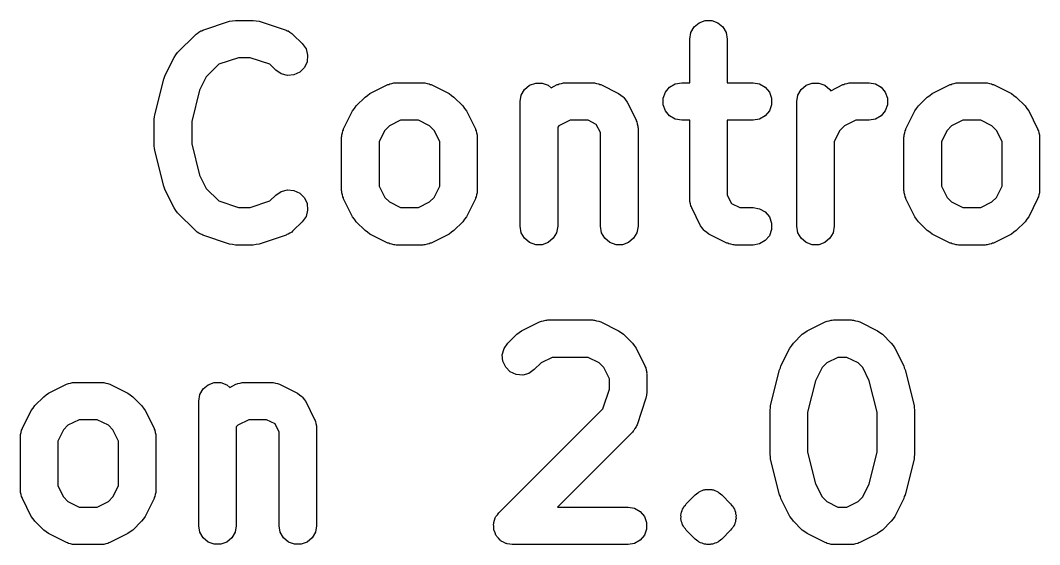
# Model space of a CAD drawing. Extents: x 94.7 to 182.4, y -163.6 to -70.2.
# Drawn here: x 135.74 to 143.89, y -155.73 to -151.53 of the extents above; entities that cross this region are included whole.
import ezdxf

# ---------------------------------------------------------------- set-up
doc = ezdxf.new("R2010")
doc.units = 0
doc.header["$MEASUREMENT"] = 0
doc.layers.add('BLACK', color=7, linetype='CONTINUOUS')

msp = doc.modelspace()

# ---------------------------------------------------------------- linework, layer by layer
at = {"layer": 'Black'}
for p, q in [((137.195, -151.608), (137.41, -151.536)), ((137.41, -151.536), (137.433, -151.533)), ((137.433, -151.533), (137.457, -151.529)), ((137.457, -151.529), (137.6, -151.529)), ((137.6, -151.529), (137.624, -151.533)), ((137.624, -151.533), (137.647, -151.536)), ((137.647, -151.536), (137.862, -151.608)), ((141.128, -151.582), (141.168, -151.549)), ((141.168, -151.549), (141.217, -151.531)), ((141.217, -151.531), (141.269, -151.531)), ((141.269, -151.531), (141.318, -151.549)), ((141.318, -151.549), (141.358, -151.582)), ((137.144, -151.639), (137.15, -151.633)), ((137.15, -151.633), (137.165, -151.624)), ((137.165, -151.624), (137.179, -151.614)), ((137.179, -151.614), (137.188, -151.612)), ((137.188, -151.612), (137.195, -151.608)), ((137.862, -151.608), (137.869, -151.612)), ((137.869, -151.612), (137.878, -151.614)), ((137.878, -151.614), (137.892, -151.624)), ((137.892, -151.624), (137.908, -151.633)), ((137.908, -151.633), (137.913, -151.639)), ((141.093, -151.679), (141.102, -151.627)), ((141.102, -151.627), (141.128, -151.582)), ((141.358, -151.582), (141.384, -151.627)), ((141.384, -151.627), (141.393, -151.679)), ((136.994, -151.787), (137.137, -151.644)), ((137.137, -151.644), (137.144, -151.639)), ((137.913, -151.639), (137.92, -151.644)), ((137.92, -151.644), (137.992, -151.715)), ((137.992, -151.715), (138.022, -151.758)), ((141.093, -152.029), (141.093, -151.679)), ((141.393, -151.679), (141.393, -152.029)), ((136.98, -151.806), (136.994, -151.787)), ((138.022, -151.758), (138.035, -151.808)), ((136.894, -151.969), (136.966, -151.826)), ((136.966, -151.826), (136.98, -151.806)), ((137.324, -151.881), (137.223, -151.982)), ((137.481, -151.829), (137.324, -151.881)), ((137.576, -151.829), (137.481, -151.829)), ((137.733, -151.881), (137.576, -151.829)), ((137.78, -151.927), (137.733, -151.881)), ((138.031, -151.86), (138.009, -151.907)), ((138.035, -151.808), (138.031, -151.86)), ((137.822, -151.957), (137.78, -151.927)), ((137.873, -151.971), (137.822, -151.957)), ((137.972, -151.944), (137.925, -151.966)), ((138.009, -151.907), (137.972, -151.944)), ((136.812, -152.285), (136.883, -151.999)), ((136.883, -151.999), (136.89, -151.984)), ((136.89, -151.984), (136.894, -151.969)), ((137.223, -151.982), (137.17, -152.088)), ((137.925, -151.966), (137.873, -151.971)), ((138.533, -152.116), (138.676, -152.044)), ((138.676, -152.044), (138.684, -152.042)), ((138.684, -152.042), (138.692, -152.038)), ((138.692, -152.038), (138.709, -152.035)), ((138.709, -152.035), (138.726, -152.03)), ((138.726, -152.03), (138.734, -152.03)), ((138.734, -152.03), (138.743, -152.029)), ((138.743, -152.029), (138.957, -152.029)), ((138.957, -152.029), (138.966, -152.03)), ((138.966, -152.03), (138.974, -152.03)), ((138.974, -152.03), (138.991, -152.035)), ((138.991, -152.035), (139.008, -152.038)), ((139.008, -152.038), (139.016, -152.042)), ((139.016, -152.042), (139.024, -152.044)), ((139.024, -152.044), (139.167, -152.116)), ((139.811, -152.049), (139.86, -152.031)), ((139.86, -152.031), (139.912, -152.031)), ((139.912, -152.031), (139.961, -152.049)), ((139.984, -152.069), (140.033, -152.044)), ((140.033, -152.044), (140.041, -152.042)), ((140.041, -152.042), (140.049, -152.038)), ((140.049, -152.038), (140.066, -152.035)), ((140.066, -152.035), (140.083, -152.03)), ((140.083, -152.03), (140.091, -152.03)), ((140.091, -152.03), (140.1, -152.029)), ((140.1, -152.029), (140.314, -152.029)), ((140.314, -152.029), (140.323, -152.03)), ((140.323, -152.03), (140.331, -152.03)), ((140.331, -152.03), (140.348, -152.035)), ((140.348, -152.035), (140.366, -152.038)), ((140.366, -152.038), (140.373, -152.042)), ((140.373, -152.042), (140.381, -152.044)), ((140.381, -152.044), (140.524, -152.116)), ((140.932, -152.064), (140.977, -152.038)), ((140.977, -152.038), (141.029, -152.029)), ((141.029, -152.029), (141.093, -152.029)), ((141.393, -152.029), (141.6, -152.029)), ((141.6, -152.029), (141.651, -152.038)), ((141.651, -152.038), (141.696, -152.064)), ((142.025, -152.049), (142.074, -152.031)), ((142.074, -152.031), (142.126, -152.031)), ((142.126, -152.031), (142.175, -152.049)), ((142.221, -152.093), (142.319, -152.044)), ((142.319, -152.044), (142.327, -152.042)), ((142.327, -152.042), (142.334, -152.038)), ((142.334, -152.038), (142.352, -152.035)), ((142.352, -152.035), (142.369, -152.03)), ((142.369, -152.03), (142.377, -152.03)), ((142.377, -152.03), (142.386, -152.029)), ((142.386, -152.029), (142.529, -152.029)), ((142.529, -152.029), (142.58, -152.038)), ((142.58, -152.038), (142.625, -152.064)), ((143.033, -152.116), (143.176, -152.044)), ((143.176, -152.044), (143.184, -152.042)), ((143.184, -152.042), (143.192, -152.038)), ((143.192, -152.038), (143.209, -152.035)), ((143.209, -152.035), (143.226, -152.03)), ((143.226, -152.03), (143.234, -152.03)), ((143.234, -152.03), (143.243, -152.029)), ((143.243, -152.029), (143.457, -152.029)), ((143.457, -152.029), (143.466, -152.03)), ((143.466, -152.03), (143.474, -152.03)), ((143.474, -152.03), (143.491, -152.035)), ((143.491, -152.035), (143.508, -152.038)), ((143.508, -152.038), (143.516, -152.042)), ((143.516, -152.042), (143.524, -152.044)), ((143.524, -152.044), (143.667, -152.116)), ((137.17, -152.088), (137.107, -152.34)), ((138.514, -152.13), (138.533, -152.116)), ((139.167, -152.116), (139.186, -152.13)), ((139.736, -152.179), (139.745, -152.127)), ((139.745, -152.127), (139.771, -152.082)), ((139.771, -152.082), (139.811, -152.049)), ((139.961, -152.049), (139.984, -152.069)), ((140.524, -152.116), (140.542, -152.129)), ((140.881, -152.153), (140.899, -152.104)), ((140.899, -152.104), (140.932, -152.064)), ((141.696, -152.064), (141.73, -152.104)), ((141.73, -152.104), (141.748, -152.153)), ((141.95, -152.179), (141.959, -152.127)), ((141.959, -152.127), (141.985, -152.082)), ((141.985, -152.082), (142.025, -152.049)), ((142.175, -152.049), (142.215, -152.082)), ((142.215, -152.082), (142.221, -152.093)), ((142.625, -152.064), (142.658, -152.104)), ((142.658, -152.104), (142.676, -152.153)), ((143.014, -152.13), (143.033, -152.116)), ((143.667, -152.116), (143.686, -152.13)), ((138.423, -152.215), (138.494, -152.144)), ((138.494, -152.144), (138.514, -152.13)), ((139.186, -152.13), (139.206, -152.144)), ((139.206, -152.144), (139.277, -152.215)), ((139.736, -153.179), (139.736, -152.179)), ((140.542, -152.129), (140.56, -152.141)), ((140.56, -152.141), (140.563, -152.144)), ((140.563, -152.144), (140.566, -152.147)), ((140.566, -152.147), (140.578, -152.165)), ((140.578, -152.165), (140.591, -152.183)), ((140.591, -152.183), (140.663, -152.326)), ((140.881, -152.205), (140.881, -152.153)), ((140.899, -152.254), (140.881, -152.205)), ((141.748, -152.205), (141.73, -152.254)), ((141.748, -152.153), (141.748, -152.205)), ((141.95, -153.179), (141.95, -152.179)), ((142.676, -152.205), (142.658, -152.254)), ((142.676, -152.153), (142.676, -152.205)), ((142.923, -152.215), (142.994, -152.144)), ((142.994, -152.144), (143.014, -152.13)), ((143.686, -152.13), (143.706, -152.144)), ((143.706, -152.144), (143.777, -152.215)), ((136.81, -152.303), (136.812, -152.285)), ((138.323, -152.397), (138.394, -152.254)), ((138.394, -152.254), (138.409, -152.235)), ((138.409, -152.235), (138.423, -152.215)), ((139.277, -152.215), (139.291, -152.235)), ((139.291, -152.235), (139.306, -152.254)), ((139.306, -152.254), (139.377, -152.397)), ((140.932, -152.293), (140.899, -152.254)), ((141.73, -152.254), (141.696, -152.293)), ((142.658, -152.254), (142.625, -152.293)), ((142.823, -152.397), (142.894, -152.254)), ((142.894, -152.254), (142.909, -152.235)), ((142.909, -152.235), (142.923, -152.215)), ((143.777, -152.215), (143.791, -152.235)), ((143.791, -152.235), (143.806, -152.254)), ((143.806, -152.254), (143.877, -152.397)), ((136.807, -152.321), (136.81, -152.303)), ((136.807, -152.536), (136.807, -152.321)), ((137.107, -152.34), (137.107, -152.517)), ((138.778, -152.329), (138.689, -152.373)), ((138.922, -152.329), (138.778, -152.329)), ((139.011, -152.373), (138.922, -152.329)), ((140.135, -152.329), (140.046, -152.373)), ((140.279, -152.329), (140.135, -152.329)), ((140.345, -152.362), (140.279, -152.329)), ((140.379, -152.428), (140.345, -152.362)), ((140.663, -152.326), (140.665, -152.334)), ((140.665, -152.334), (140.67, -152.342)), ((140.67, -152.342), (140.673, -152.359)), ((140.673, -152.359), (140.678, -152.376)), ((140.977, -152.32), (140.932, -152.293)), ((141.029, -152.329), (140.977, -152.32)), ((141.093, -152.329), (141.029, -152.329)), ((141.093, -152.964), (141.093, -152.329)), ((141.6, -152.329), (141.393, -152.329)), ((141.393, -152.329), (141.393, -152.929)), ((141.651, -152.32), (141.6, -152.329)), ((141.696, -152.293), (141.651, -152.32)), ((142.421, -152.329), (142.332, -152.373)), ((142.529, -152.329), (142.421, -152.329)), ((142.58, -152.32), (142.529, -152.329)), ((142.625, -152.293), (142.58, -152.32)), ((143.278, -152.329), (143.189, -152.373)), ((143.422, -152.329), (143.278, -152.329)), ((143.511, -152.373), (143.422, -152.329)), ((138.308, -152.447), (138.313, -152.43)), ((138.309, -152.456), (138.308, -152.447)), ((138.313, -152.43), (138.316, -152.413)), ((138.316, -152.413), (138.321, -152.405)), ((138.321, -152.405), (138.323, -152.397)), ((138.652, -152.41), (138.607, -152.5)), ((138.689, -152.373), (138.652, -152.41)), ((139.048, -152.41), (139.011, -152.373)), ((139.093, -152.5), (139.048, -152.41)), ((139.377, -152.397), (139.379, -152.405)), ((139.379, -152.405), (139.384, -152.413)), ((139.384, -152.413), (139.387, -152.43)), ((139.387, -152.43), (139.392, -152.447)), ((139.392, -152.447), (139.391, -152.456)), ((140.046, -152.373), (140.036, -152.384)), ((140.036, -152.384), (140.036, -153.179)), ((140.379, -153.179), (140.379, -152.428)), ((140.678, -152.376), (140.677, -152.384)), ((140.677, -152.384), (140.679, -152.393)), ((140.679, -152.393), (140.679, -153.179)), ((142.295, -152.41), (142.25, -152.5)), ((142.332, -152.373), (142.295, -152.41)), ((142.808, -152.447), (142.813, -152.43)), ((142.809, -152.456), (142.808, -152.447)), ((142.813, -152.43), (142.816, -152.413)), ((142.816, -152.413), (142.821, -152.405)), ((142.821, -152.405), (142.823, -152.397)), ((143.152, -152.41), (143.107, -152.5)), ((143.189, -152.373), (143.152, -152.41)), ((143.548, -152.41), (143.511, -152.373)), ((143.593, -152.5), (143.548, -152.41)), ((143.877, -152.397), (143.879, -152.405)), ((143.879, -152.405), (143.884, -152.413)), ((143.884, -152.413), (143.887, -152.43)), ((143.887, -152.43), (143.892, -152.447)), ((143.892, -152.447), (143.891, -152.456)), ((137.107, -152.517), (137.17, -152.769)), ((138.307, -152.464), (138.309, -152.456)), ((138.307, -152.893), (138.307, -152.464)), ((138.607, -152.5), (138.607, -152.857)), ((139.093, -152.857), (139.093, -152.5)), ((139.391, -152.456), (139.393, -152.464)), ((139.393, -152.464), (139.393, -152.893)), ((142.25, -152.5), (142.25, -153.179)), ((142.807, -152.464), (142.809, -152.456)), ((142.807, -152.893), (142.807, -152.464)), ((143.107, -152.5), (143.107, -152.857)), ((143.593, -152.857), (143.593, -152.5)), ((143.891, -152.456), (143.893, -152.464)), ((143.893, -152.464), (143.893, -152.893)), ((136.81, -152.554), (136.807, -152.536)), ((136.812, -152.572), (136.81, -152.554)), ((136.883, -152.858), (136.812, -152.572)), ((137.17, -152.769), (137.223, -152.875)), ((136.89, -152.873), (136.883, -152.858)), ((138.607, -152.857), (138.652, -152.947)), ((139.048, -152.947), (139.093, -152.857)), ((143.107, -152.857), (143.152, -152.947)), ((143.548, -152.947), (143.593, -152.857)), ((136.894, -152.889), (136.89, -152.873)), ((136.966, -153.031), (136.894, -152.889)), ((137.223, -152.875), (137.324, -152.976)), ((137.733, -152.976), (137.78, -152.93)), ((137.78, -152.93), (137.822, -152.9)), ((137.822, -152.9), (137.873, -152.886)), ((137.873, -152.886), (137.925, -152.891)), ((137.925, -152.891), (137.972, -152.913)), ((137.972, -152.913), (138.009, -152.95)), ((138.309, -152.901), (138.307, -152.893)), ((138.308, -152.91), (138.309, -152.901)), ((138.313, -152.927), (138.308, -152.91)), ((138.316, -152.944), (138.313, -152.927)), ((139.387, -152.927), (139.384, -152.944)), ((139.392, -152.91), (139.387, -152.927)), ((139.393, -152.893), (139.391, -152.901)), ((139.391, -152.901), (139.392, -152.91)), ((141.393, -152.929), (141.426, -152.995)), ((142.809, -152.901), (142.807, -152.893)), ((142.808, -152.91), (142.809, -152.901)), ((142.813, -152.927), (142.808, -152.91)), ((142.816, -152.944), (142.813, -152.927)), ((143.887, -152.927), (143.884, -152.944)), ((143.892, -152.91), (143.887, -152.927)), ((143.893, -152.893), (143.891, -152.901)), ((143.891, -152.901), (143.892, -152.91)), ((137.324, -152.976), (137.481, -153.029)), ((137.576, -153.029), (137.733, -152.976)), ((138.009, -152.95), (138.031, -152.997)), ((138.031, -152.997), (138.035, -153.049)), ((138.321, -152.952), (138.316, -152.944)), ((138.323, -152.96), (138.321, -152.952)), ((138.394, -153.103), (138.323, -152.96)), ((138.652, -152.947), (138.689, -152.984)), ((138.689, -152.984), (138.778, -153.029)), ((138.922, -153.029), (139.011, -152.984)), ((139.011, -152.984), (139.048, -152.947)), ((139.377, -152.96), (139.306, -153.103)), ((139.379, -152.952), (139.377, -152.96)), ((139.384, -152.944), (139.379, -152.952)), ((141.094, -152.973), (141.093, -152.964)), ((141.094, -152.981), (141.094, -152.973)), ((141.099, -152.998), (141.094, -152.981)), ((141.102, -153.016), (141.099, -152.998)), ((141.106, -153.023), (141.102, -153.016)), ((141.109, -153.031), (141.106, -153.023)), ((141.426, -152.995), (141.493, -153.029)), ((142.821, -152.952), (142.816, -152.944)), ((142.823, -152.96), (142.821, -152.952)), ((142.894, -153.103), (142.823, -152.96)), ((143.152, -152.947), (143.189, -152.984)), ((143.189, -152.984), (143.278, -153.029)), ((143.422, -153.029), (143.511, -152.984)), ((143.511, -152.984), (143.548, -152.947)), ((143.877, -152.96), (143.806, -153.103)), ((143.879, -152.952), (143.877, -152.96)), ((143.884, -152.944), (143.879, -152.952)), ((136.98, -153.051), (136.966, -153.031)), ((136.994, -153.07), (136.98, -153.051)), ((137.137, -153.213), (136.994, -153.07)), ((137.481, -153.029), (137.576, -153.029)), ((138.022, -153.099), (137.992, -153.142)), ((138.035, -153.049), (138.022, -153.099)), ((138.409, -153.122), (138.394, -153.103)), ((138.778, -153.029), (138.922, -153.029)), ((139.306, -153.103), (139.291, -153.122)), ((141.18, -153.174), (141.109, -153.031)), ((141.493, -153.029), (141.6, -153.029)), ((141.6, -153.029), (141.651, -153.038)), ((141.651, -153.038), (141.696, -153.064)), ((141.696, -153.064), (141.73, -153.104)), ((141.73, -153.104), (141.748, -153.153)), ((142.909, -153.122), (142.894, -153.103)), ((143.278, -153.029), (143.422, -153.029)), ((143.806, -153.103), (143.791, -153.122)), ((137.992, -153.142), (137.92, -153.213)), ((138.423, -153.142), (138.409, -153.122)), ((138.494, -153.213), (138.423, -153.142)), ((139.277, -153.142), (139.206, -153.213)), ((139.291, -153.122), (139.277, -153.142)), ((139.745, -153.23), (139.736, -153.179)), ((140.036, -153.179), (140.027, -153.23)), ((140.388, -153.23), (140.379, -153.179)), ((140.679, -153.179), (140.67, -153.23)), ((141.193, -153.192), (141.18, -153.174)), ((141.748, -153.153), (141.748, -153.205)), ((141.959, -153.23), (141.95, -153.179)), ((142.25, -153.179), (142.241, -153.23)), ((142.923, -153.142), (142.909, -153.122)), ((142.994, -153.213), (142.923, -153.142)), ((143.777, -153.142), (143.706, -153.213)), ((143.791, -153.122), (143.777, -153.142)), ((137.144, -153.218), (137.137, -153.213)), ((137.15, -153.225), (137.144, -153.218)), ((137.165, -153.233), (137.15, -153.225)), ((137.179, -153.243), (137.165, -153.233)), ((137.188, -153.245), (137.179, -153.243)), ((137.195, -153.249), (137.188, -153.245)), ((137.41, -153.321), (137.195, -153.249)), ((137.862, -153.249), (137.647, -153.321)), ((137.869, -153.245), (137.862, -153.249)), ((137.878, -153.243), (137.869, -153.245)), ((137.892, -153.233), (137.878, -153.243)), ((137.908, -153.225), (137.892, -153.233)), ((137.913, -153.218), (137.908, -153.225)), ((137.92, -153.213), (137.913, -153.218)), ((138.514, -153.227), (138.494, -153.213)), ((138.533, -153.241), (138.514, -153.227)), ((138.676, -153.313), (138.533, -153.241)), ((139.167, -153.241), (139.093, -153.278)), ((139.186, -153.227), (139.167, -153.241)), ((139.206, -153.213), (139.186, -153.227)), ((139.771, -153.275), (139.745, -153.23)), ((140.027, -153.23), (140.001, -153.275)), ((140.414, -153.275), (140.388, -153.23)), ((140.67, -153.23), (140.643, -153.275)), ((141.205, -153.21), (141.193, -153.192)), ((141.209, -153.213), (141.205, -153.21)), ((141.211, -153.216), (141.209, -153.213)), ((141.23, -153.228), (141.211, -153.216)), ((141.247, -153.241), (141.23, -153.228)), ((141.39, -153.313), (141.247, -153.241)), ((141.73, -153.254), (141.696, -153.293)), ((141.748, -153.205), (141.73, -153.254)), ((141.985, -153.275), (141.959, -153.23)), ((142.241, -153.23), (142.215, -153.275)), ((143.014, -153.227), (142.994, -153.213)), ((143.033, -153.241), (143.014, -153.227)), ((143.176, -153.313), (143.033, -153.241)), ((143.667, -153.241), (143.593, -153.278)), ((143.686, -153.227), (143.667, -153.241)), ((143.706, -153.213), (143.686, -153.227)), ((137.433, -153.324), (137.41, -153.321)), ((137.457, -153.329), (137.433, -153.324)), ((137.6, -153.329), (137.457, -153.329)), ((137.624, -153.324), (137.6, -153.329)), ((137.647, -153.321), (137.624, -153.324)), ((138.684, -153.315), (138.676, -153.313)), ((138.692, -153.32), (138.684, -153.315)), ((138.709, -153.323), (138.692, -153.32)), ((138.726, -153.328), (138.709, -153.323)), ((138.734, -153.327), (138.726, -153.328)), ((138.743, -153.329), (138.734, -153.327)), ((138.957, -153.329), (138.743, -153.329)), ((138.966, -153.327), (138.957, -153.329)), ((138.974, -153.328), (138.966, -153.327)), ((138.991, -153.323), (138.974, -153.328)), ((139.008, -153.32), (138.991, -153.323)), ((139.016, -153.315), (139.008, -153.32)), ((139.024, -153.313), (139.016, -153.315)), ((139.093, -153.278), (139.024, -153.313)), ((139.811, -153.308), (139.771, -153.275)), ((139.86, -153.326), (139.811, -153.308)), ((139.912, -153.326), (139.86, -153.326)), ((139.961, -153.308), (139.912, -153.326)), ((140.001, -153.275), (139.961, -153.308)), ((140.454, -153.308), (140.414, -153.275)), ((140.503, -153.326), (140.454, -153.308)), ((140.555, -153.326), (140.503, -153.326)), ((140.604, -153.308), (140.555, -153.326)), ((140.643, -153.275), (140.604, -153.308)), ((141.398, -153.315), (141.39, -153.313)), ((141.406, -153.32), (141.398, -153.315)), ((141.423, -153.323), (141.406, -153.32)), ((141.44, -153.328), (141.423, -153.323)), ((141.449, -153.327), (141.44, -153.328)), ((141.457, -153.329), (141.449, -153.327)), ((141.6, -153.329), (141.457, -153.329)), ((141.651, -153.32), (141.6, -153.329)), ((141.696, -153.293), (141.651, -153.32)), ((142.025, -153.308), (141.985, -153.275)), ((142.074, -153.326), (142.025, -153.308)), ((142.126, -153.326), (142.074, -153.326)), ((142.175, -153.308), (142.126, -153.326)), ((142.215, -153.275), (142.175, -153.308)), ((143.184, -153.315), (143.176, -153.313)), ((143.192, -153.32), (143.184, -153.315)), ((143.209, -153.323), (143.192, -153.32)), ((143.226, -153.328), (143.209, -153.323)), ((143.234, -153.327), (143.226, -153.328)), ((143.243, -153.329), (143.234, -153.327)), ((143.457, -153.329), (143.243, -153.329)), ((143.466, -153.327), (143.457, -153.329)), ((143.474, -153.328), (143.466, -153.327)), ((143.491, -153.323), (143.474, -153.328)), ((143.508, -153.32), (143.491, -153.323)), ((143.516, -153.315), (143.508, -153.32)), ((143.524, -153.313), (143.516, -153.315)), ((143.593, -153.278), (143.524, -153.313)), ((139.747, -154.016), (139.89, -153.944)), ((139.89, -153.944), (139.898, -153.942)), ((139.898, -153.942), (139.906, -153.938)), ((139.906, -153.938), (139.923, -153.935)), ((139.923, -153.935), (139.94, -153.93)), ((139.94, -153.93), (139.949, -153.93)), ((139.949, -153.93), (139.957, -153.929)), ((139.957, -153.929), (140.314, -153.929)), ((140.314, -153.929), (140.323, -153.93)), ((140.323, -153.93), (140.331, -153.93)), ((140.331, -153.93), (140.348, -153.935)), ((140.348, -153.935), (140.366, -153.938)), ((140.366, -153.938), (140.373, -153.942)), ((140.373, -153.942), (140.381, -153.944)), ((140.381, -153.944), (140.524, -154.016)), ((142.033, -154.016), (142.176, -153.944)), ((142.176, -153.944), (142.184, -153.942)), ((142.184, -153.942), (142.192, -153.938)), ((142.192, -153.938), (142.209, -153.935)), ((142.209, -153.935), (142.226, -153.93)), ((142.226, -153.93), (142.234, -153.93)), ((142.234, -153.93), (142.243, -153.929)), ((142.243, -153.929), (142.386, -153.929)), ((142.386, -153.929), (142.394, -153.93)), ((142.394, -153.93), (142.403, -153.93)), ((142.403, -153.93), (142.42, -153.935)), ((142.42, -153.935), (142.437, -153.938)), ((142.437, -153.938), (142.445, -153.942)), ((142.445, -153.942), (142.453, -153.944)), ((142.453, -153.944), (142.596, -154.016)), ((139.637, -154.115), (139.708, -154.044)), ((139.708, -154.044), (139.728, -154.03)), ((139.728, -154.03), (139.747, -154.016)), ((140.524, -154.016), (140.544, -154.03)), ((140.544, -154.03), (140.563, -154.044)), ((140.563, -154.044), (140.635, -154.115)), ((141.923, -154.115), (141.994, -154.044)), ((141.994, -154.044), (142.014, -154.03)), ((142.014, -154.03), (142.033, -154.016)), ((142.596, -154.016), (142.615, -154.03)), ((142.615, -154.03), (142.635, -154.044)), ((142.635, -154.044), (142.706, -154.115)), ((139.593, -154.208), (139.607, -154.158)), ((139.607, -154.158), (139.637, -154.115)), ((140.635, -154.115), (140.648, -154.135)), ((140.648, -154.135), (140.663, -154.154)), ((140.663, -154.154), (140.734, -154.297)), ((141.823, -154.297), (141.894, -154.154)), ((141.894, -154.154), (141.909, -154.135)), ((141.909, -154.135), (141.923, -154.115)), ((142.706, -154.115), (142.72, -154.135)), ((142.72, -154.135), (142.734, -154.154)), ((142.734, -154.154), (142.806, -154.297)), ((139.598, -154.26), (139.593, -154.208)), ((139.993, -154.229), (139.903, -154.273)), ((140.279, -154.229), (139.993, -154.229)), ((140.368, -154.273), (140.279, -154.229)), ((142.278, -154.229), (142.189, -154.273)), ((142.35, -154.229), (142.278, -154.229)), ((142.44, -154.273), (142.35, -154.229)), ((139.62, -154.307), (139.598, -154.26)), ((139.657, -154.344), (139.62, -154.307)), ((139.849, -154.327), (139.806, -154.357)), ((139.903, -154.273), (139.849, -154.327)), ((140.405, -154.31), (140.368, -154.273)), ((140.45, -154.4), (140.405, -154.31)), ((140.734, -154.297), (140.737, -154.305)), ((140.737, -154.305), (140.741, -154.313)), ((140.741, -154.313), (140.744, -154.33)), ((140.744, -154.33), (140.749, -154.347)), ((141.74, -154.614), (141.812, -154.328)), ((141.812, -154.328), (141.818, -154.313)), ((141.818, -154.313), (141.823, -154.297)), ((142.152, -154.31), (142.099, -154.417)), ((142.189, -154.273), (142.152, -154.31)), ((142.477, -154.31), (142.44, -154.273)), ((142.53, -154.417), (142.477, -154.31)), ((142.806, -154.297), (142.81, -154.313)), ((142.81, -154.313), (142.817, -154.328)), ((142.817, -154.328), (142.888, -154.614)), ((139.704, -154.366), (139.657, -154.344)), ((139.756, -154.371), (139.704, -154.366)), ((139.806, -154.357), (139.756, -154.371)), ((140.45, -154.483), (140.45, -154.4)), ((140.749, -154.347), (140.748, -154.356)), ((140.748, -154.356), (140.75, -154.364)), ((140.75, -154.364), (140.75, -154.507)), ((135.961, -154.516), (136.104, -154.444)), ((136.104, -154.444), (136.113, -154.442)), ((136.113, -154.442), (136.12, -154.438)), ((136.12, -154.438), (136.137, -154.435)), ((136.137, -154.435), (136.154, -154.43)), ((136.154, -154.43), (136.163, -154.43)), ((136.163, -154.43), (136.171, -154.429)), ((136.171, -154.429), (136.386, -154.429)), ((136.386, -154.429), (136.394, -154.43)), ((136.394, -154.43), (136.403, -154.43)), ((136.403, -154.43), (136.42, -154.435)), ((136.42, -154.435), (136.437, -154.438)), ((136.437, -154.438), (136.445, -154.442)), ((136.445, -154.442), (136.453, -154.444)), ((136.453, -154.444), (136.596, -154.516)), ((137.173, -154.527), (137.199, -154.482)), ((137.199, -154.482), (137.239, -154.449)), ((137.239, -154.449), (137.288, -154.431)), ((137.288, -154.431), (137.34, -154.431)), ((137.34, -154.431), (137.389, -154.449)), ((137.389, -154.449), (137.413, -154.469)), ((137.413, -154.469), (137.461, -154.444)), ((137.461, -154.444), (137.47, -154.442)), ((137.47, -154.442), (137.477, -154.438)), ((137.477, -154.438), (137.495, -154.435)), ((137.495, -154.435), (137.511, -154.43)), ((137.511, -154.43), (137.52, -154.43)), ((137.52, -154.43), (137.529, -154.429)), ((137.529, -154.429), (137.743, -154.429)), ((137.743, -154.429), (137.751, -154.43)), ((137.751, -154.43), (137.76, -154.43)), ((137.76, -154.43), (137.777, -154.435)), ((137.777, -154.435), (137.794, -154.438)), ((137.794, -154.438), (137.802, -154.442)), ((137.802, -154.442), (137.81, -154.444)), ((137.81, -154.444), (137.953, -154.516)), ((140.397, -154.64), (140.45, -154.483)), ((142.099, -154.417), (142.036, -154.668)), ((142.593, -154.668), (142.53, -154.417)), ((135.851, -154.615), (135.923, -154.544)), ((135.923, -154.544), (135.942, -154.53)), ((135.942, -154.53), (135.961, -154.516)), ((136.596, -154.516), (136.615, -154.53)), ((136.615, -154.53), (136.635, -154.544)), ((136.635, -154.544), (136.706, -154.615)), ((137.164, -154.579), (137.173, -154.527)), ((137.953, -154.516), (137.97, -154.529)), ((137.97, -154.529), (137.989, -154.541)), ((137.989, -154.541), (137.991, -154.544)), ((137.991, -154.544), (137.995, -154.547)), ((137.995, -154.547), (138.007, -154.565)), ((138.007, -154.565), (138.02, -154.583)), ((140.742, -154.555), (140.671, -154.769)), ((140.746, -154.531), (140.742, -154.555)), ((140.75, -154.507), (140.746, -154.531)), ((135.752, -154.797), (135.823, -154.654)), ((135.823, -154.654), (135.837, -154.635)), ((135.837, -154.635), (135.851, -154.615)), ((136.706, -154.615), (136.72, -154.635)), ((136.72, -154.635), (136.734, -154.654)), ((136.734, -154.654), (136.806, -154.797)), ((137.164, -155.579), (137.164, -154.579)), ((138.02, -154.583), (138.091, -154.726)), ((139.565, -155.473), (140.397, -154.64)), ((141.736, -154.65), (141.739, -154.632)), ((141.736, -155.007), (141.736, -154.65)), ((141.739, -154.632), (141.74, -154.614)), ((142.888, -154.614), (142.89, -154.632)), ((142.89, -154.632), (142.893, -154.65)), ((142.893, -154.65), (142.893, -155.007)), ((136.207, -154.729), (136.117, -154.773)), ((136.35, -154.729), (136.207, -154.729)), ((136.44, -154.773), (136.35, -154.729)), ((137.564, -154.729), (137.475, -154.773)), ((137.707, -154.729), (137.564, -154.729)), ((137.774, -154.762), (137.707, -154.729)), ((138.091, -154.726), (138.094, -154.734)), ((138.094, -154.734), (138.098, -154.742)), ((142.036, -154.668), (142.036, -154.989)), ((142.593, -154.989), (142.593, -154.668)), ((135.742, -154.83), (135.745, -154.813)), ((135.745, -154.813), (135.749, -154.805)), ((135.749, -154.805), (135.752, -154.797)), ((136.08, -154.81), (136.036, -154.9)), ((136.117, -154.773), (136.08, -154.81)), ((136.477, -154.81), (136.44, -154.773)), ((136.521, -154.9), (136.477, -154.81)), ((136.806, -154.797), (136.808, -154.805)), ((136.808, -154.805), (136.812, -154.813)), ((136.812, -154.813), (136.815, -154.83)), ((137.475, -154.773), (137.464, -154.784)), ((137.464, -154.784), (137.464, -155.579)), ((137.807, -154.828), (137.774, -154.762)), ((138.098, -154.742), (138.101, -154.759)), ((138.101, -154.759), (138.106, -154.776)), ((138.106, -154.776), (138.106, -154.784)), ((138.106, -154.784), (138.107, -154.793)), ((138.107, -154.793), (138.107, -155.579)), ((140.646, -154.815), (140.64, -154.82)), ((140.654, -154.799), (140.646, -154.815)), ((140.665, -154.785), (140.654, -154.799)), ((140.667, -154.776), (140.665, -154.785)), ((140.671, -154.769), (140.667, -154.776)), ((135.736, -154.864), (135.737, -154.856)), ((135.736, -155.293), (135.736, -154.864)), ((135.737, -154.847), (135.742, -154.83)), ((135.737, -154.856), (135.737, -154.847)), ((136.036, -154.9), (136.036, -155.257)), ((136.521, -155.257), (136.521, -154.9)), ((136.815, -154.83), (136.82, -154.847)), ((136.82, -154.847), (136.82, -154.856)), ((136.82, -154.856), (136.821, -154.864)), ((136.821, -154.864), (136.821, -155.293)), ((137.807, -155.579), (137.807, -154.828)), ((140.635, -154.827), (140.034, -155.429)), ((140.64, -154.82), (140.635, -154.827)), ((141.739, -155.025), (141.736, -155.007)), ((141.74, -155.044), (141.739, -155.025)), ((141.812, -155.329), (141.74, -155.044)), ((142.036, -154.989), (142.099, -155.241)), ((142.53, -155.241), (142.593, -154.989)), ((142.888, -155.044), (142.817, -155.329)), ((142.89, -155.025), (142.888, -155.044)), ((142.893, -155.007), (142.89, -155.025)), ((135.737, -155.301), (135.736, -155.293)), ((135.737, -155.31), (135.737, -155.301)), ((136.036, -155.257), (136.08, -155.347)), ((136.477, -155.347), (136.521, -155.257)), ((136.821, -155.293), (136.82, -155.301)), ((136.82, -155.301), (136.82, -155.31)), ((141.163, -155.31), (141.168, -155.306)), ((141.168, -155.306), (141.174, -155.304)), ((141.174, -155.304), (141.179, -155.3)), ((141.179, -155.3), (141.192, -155.296)), ((141.192, -155.296), (141.204, -155.291)), ((141.204, -155.291), (141.211, -155.29)), ((141.211, -155.29), (141.217, -155.288)), ((141.217, -155.288), (141.223, -155.288)), ((141.223, -155.288), (141.23, -155.286)), ((141.23, -155.286), (141.243, -155.287)), ((141.243, -155.287), (141.256, -155.286)), ((141.256, -155.286), (141.262, -155.288)), ((141.262, -155.288), (141.269, -155.288)), ((141.269, -155.288), (141.275, -155.29)), ((141.275, -155.29), (141.282, -155.291)), ((141.282, -155.291), (141.294, -155.296)), ((141.294, -155.296), (141.306, -155.3)), ((141.306, -155.3), (141.312, -155.304)), ((141.312, -155.304), (141.318, -155.306)), ((141.318, -155.306), (141.323, -155.31)), ((142.099, -155.241), (142.152, -155.347)), ((142.477, -155.347), (142.53, -155.241)), ((135.742, -155.327), (135.737, -155.31)), ((135.745, -155.344), (135.742, -155.327)), ((135.749, -155.352), (135.745, -155.344)), ((135.752, -155.36), (135.749, -155.352)), ((135.823, -155.503), (135.752, -155.36)), ((136.08, -155.347), (136.117, -155.384)), ((136.117, -155.384), (136.207, -155.429)), ((136.35, -155.429), (136.44, -155.384)), ((136.44, -155.384), (136.477, -155.347)), ((136.806, -155.36), (136.734, -155.503)), ((136.808, -155.352), (136.806, -155.36)), ((136.812, -155.344), (136.808, -155.352)), ((136.815, -155.327), (136.812, -155.344)), ((136.82, -155.31), (136.815, -155.327)), ((141.065, -155.401), (141.137, -155.33)), ((141.137, -155.33), (141.148, -155.322)), ((141.148, -155.322), (141.157, -155.313)), ((141.157, -155.313), (141.163, -155.31)), ((141.323, -155.31), (141.329, -155.313)), ((141.329, -155.313), (141.338, -155.322)), ((141.338, -155.322), (141.349, -155.33)), ((141.349, -155.33), (141.42, -155.401)), ((141.818, -155.344), (141.812, -155.329)), ((141.823, -155.36), (141.818, -155.344)), ((141.894, -155.503), (141.823, -155.36)), ((142.152, -155.347), (142.189, -155.384)), ((142.189, -155.384), (142.278, -155.429)), ((142.35, -155.429), (142.44, -155.384)), ((142.44, -155.384), (142.477, -155.347)), ((142.806, -155.36), (142.734, -155.503)), ((142.81, -155.344), (142.806, -155.36)), ((142.817, -155.329), (142.81, -155.344)), ((136.207, -155.429), (136.35, -155.429)), ((140.034, -155.429), (140.6, -155.429)), ((140.6, -155.429), (140.651, -155.438)), ((140.651, -155.438), (140.696, -155.464)), ((140.696, -155.464), (140.73, -155.504)), ((141.025, -155.481), (141.027, -155.468)), ((141.027, -155.468), (141.032, -155.456)), ((141.032, -155.456), (141.035, -155.444)), ((141.035, -155.444), (141.043, -155.433)), ((141.043, -155.433), (141.049, -155.421)), ((141.049, -155.421), (141.058, -155.412)), ((141.058, -155.412), (141.065, -155.401)), ((141.42, -155.401), (141.428, -155.412)), ((141.428, -155.412), (141.437, -155.421)), ((141.437, -155.421), (141.443, -155.433)), ((141.443, -155.433), (141.45, -155.444)), ((141.45, -155.444), (141.454, -155.456)), ((141.454, -155.456), (141.459, -155.468)), ((141.459, -155.468), (141.46, -155.481)), ((142.278, -155.429), (142.35, -155.429)), ((135.837, -155.522), (135.823, -155.503)), ((135.851, -155.542), (135.837, -155.522)), ((135.923, -155.613), (135.851, -155.542)), ((136.706, -155.542), (136.635, -155.613)), ((136.72, -155.522), (136.706, -155.542)), ((136.734, -155.503), (136.72, -155.522)), ((139.524, -155.553), (139.53, -155.534)), ((139.524, -155.559), (139.524, -155.553)), ((139.53, -155.534), (139.535, -155.515)), ((139.535, -155.515), (139.539, -155.51)), ((139.539, -155.51), (139.542, -155.504)), ((139.542, -155.504), (139.554, -155.489)), ((139.554, -155.489), (139.565, -155.473)), ((140.73, -155.504), (140.748, -155.553)), ((140.748, -155.553), (140.748, -155.605)), ((141.022, -155.494), (141.025, -155.481)), ((141.023, -155.507), (141.022, -155.494)), ((141.022, -155.52), (141.023, -155.507)), ((141.025, -155.533), (141.022, -155.52)), ((141.027, -155.546), (141.025, -155.533)), ((141.032, -155.558), (141.027, -155.546)), ((141.459, -155.546), (141.454, -155.558)), ((141.46, -155.533), (141.459, -155.546)), ((141.46, -155.481), (141.464, -155.494)), ((141.464, -155.52), (141.46, -155.533)), ((141.464, -155.494), (141.463, -155.507)), ((141.463, -155.507), (141.464, -155.52)), ((141.909, -155.522), (141.894, -155.503)), ((141.923, -155.542), (141.909, -155.522)), ((141.994, -155.613), (141.923, -155.542)), ((142.706, -155.542), (142.635, -155.613)), ((142.72, -155.522), (142.706, -155.542)), ((142.734, -155.503), (142.72, -155.522)), ((135.942, -155.627), (135.923, -155.613)), ((135.961, -155.641), (135.942, -155.627)), ((136.615, -155.627), (136.596, -155.641)), ((136.635, -155.613), (136.615, -155.627)), ((137.173, -155.63), (137.164, -155.579)), ((137.199, -155.675), (137.173, -155.63)), ((137.455, -155.63), (137.429, -155.675)), ((137.464, -155.579), (137.455, -155.63)), ((137.816, -155.63), (137.807, -155.579)), ((137.842, -155.675), (137.816, -155.63)), ((138.098, -155.63), (138.072, -155.675)), ((138.107, -155.579), (138.098, -155.63)), ((139.522, -155.565), (139.524, -155.559)), ((139.524, -155.585), (139.522, -155.565)), ((139.524, -155.605), (139.524, -155.585)), ((139.526, -155.611), (139.524, -155.605)), ((139.527, -155.617), (139.526, -155.611)), ((139.535, -155.635), (139.527, -155.617)), ((139.542, -155.654), (139.535, -155.635)), ((140.748, -155.605), (140.73, -155.654)), ((141.035, -155.571), (141.032, -155.558)), ((141.043, -155.581), (141.035, -155.571)), ((141.049, -155.593), (141.043, -155.581)), ((141.058, -155.602), (141.049, -155.593)), ((141.065, -155.613), (141.058, -155.602)), ((141.137, -155.685), (141.065, -155.613)), ((141.42, -155.613), (141.349, -155.685)), ((141.428, -155.602), (141.42, -155.613)), ((141.437, -155.593), (141.428, -155.602)), ((141.443, -155.581), (141.437, -155.593)), ((141.45, -155.571), (141.443, -155.581)), ((141.454, -155.558), (141.45, -155.571)), ((142.014, -155.627), (141.994, -155.613)), ((142.033, -155.641), (142.014, -155.627)), ((142.615, -155.627), (142.596, -155.641)), ((142.635, -155.613), (142.615, -155.627)), ((136.104, -155.713), (135.961, -155.641)), ((136.113, -155.715), (136.104, -155.713)), ((136.12, -155.72), (136.113, -155.715)), ((136.445, -155.715), (136.437, -155.72)), ((136.453, -155.713), (136.445, -155.715)), ((136.521, -155.678), (136.453, -155.713)), ((136.596, -155.641), (136.521, -155.678)), ((137.239, -155.708), (137.199, -155.675)), ((137.288, -155.726), (137.239, -155.708)), ((137.389, -155.708), (137.34, -155.726)), ((137.429, -155.675), (137.389, -155.708)), ((137.882, -155.708), (137.842, -155.675)), ((137.931, -155.726), (137.882, -155.708)), ((138.032, -155.708), (137.983, -155.726)), ((138.072, -155.675), (138.032, -155.708)), ((139.546, -155.659), (139.542, -155.654)), ((139.549, -155.665), (139.546, -155.659)), ((139.562, -155.678), (139.549, -155.665)), ((139.575, -155.693), (139.562, -155.678)), ((139.581, -155.697), (139.575, -155.693)), ((139.585, -155.701), (139.581, -155.697)), ((139.603, -155.71), (139.585, -155.701)), ((139.62, -155.72), (139.603, -155.71)), ((140.696, -155.693), (140.651, -155.72)), ((140.73, -155.654), (140.696, -155.693)), ((141.148, -155.692), (141.137, -155.685)), ((141.157, -155.701), (141.148, -155.692)), ((141.163, -155.704), (141.157, -155.701)), ((141.168, -155.708), (141.163, -155.704)), ((141.174, -155.711), (141.168, -155.708)), ((141.179, -155.715), (141.174, -155.711)), ((141.192, -155.718), (141.179, -155.715)), ((141.306, -155.715), (141.294, -155.718)), ((141.312, -155.711), (141.306, -155.715)), ((141.318, -155.708), (141.312, -155.711)), ((141.323, -155.704), (141.318, -155.708)), ((141.329, -155.701), (141.323, -155.704)), ((141.338, -155.692), (141.329, -155.701)), ((141.349, -155.685), (141.338, -155.692)), ((142.176, -155.713), (142.033, -155.641)), ((142.184, -155.715), (142.176, -155.713)), ((142.192, -155.72), (142.184, -155.715)), ((142.445, -155.715), (142.437, -155.72)), ((142.453, -155.713), (142.445, -155.715)), ((142.593, -155.643), (142.453, -155.713)), ((142.596, -155.641), (142.593, -155.643)), ((136.137, -155.723), (136.12, -155.72)), ((136.154, -155.728), (136.137, -155.723)), ((136.163, -155.727), (136.154, -155.728)), ((136.171, -155.729), (136.163, -155.727)), ((136.386, -155.729), (136.171, -155.729)), ((136.394, -155.727), (136.386, -155.729)), ((136.403, -155.728), (136.394, -155.727)), ((136.42, -155.723), (136.403, -155.728)), ((136.437, -155.72), (136.42, -155.723)), ((137.34, -155.726), (137.288, -155.726)), ((137.983, -155.726), (137.931, -155.726)), ((139.627, -155.721), (139.62, -155.72)), ((139.633, -155.723), (139.627, -155.721)), ((139.652, -155.725), (139.633, -155.723)), ((139.671, -155.729), (139.652, -155.725)), ((140.6, -155.729), (139.671, -155.729)), ((140.651, -155.72), (140.6, -155.729)), ((141.204, -155.723), (141.192, -155.718)), ((141.211, -155.724), (141.204, -155.723)), ((141.217, -155.726), (141.211, -155.724)), ((141.223, -155.726), (141.217, -155.726)), ((141.23, -155.728), (141.223, -155.726)), ((141.243, -155.727), (141.23, -155.728)), ((141.256, -155.728), (141.243, -155.727)), ((141.262, -155.726), (141.256, -155.728)), ((141.269, -155.726), (141.262, -155.726)), ((141.275, -155.724), (141.269, -155.726)), ((141.282, -155.723), (141.275, -155.724)), ((141.294, -155.718), (141.282, -155.723)), ((142.209, -155.723), (142.192, -155.72)), ((142.226, -155.728), (142.209, -155.723)), ((142.234, -155.727), (142.226, -155.728)), ((142.243, -155.729), (142.234, -155.727)), ((142.386, -155.729), (142.243, -155.729)), ((142.394, -155.727), (142.386, -155.729)), ((142.403, -155.728), (142.394, -155.727)), ((142.42, -155.723), (142.403, -155.728)), ((142.437, -155.72), (142.42, -155.723))]:
    msp.add_line(p, q, dxfattribs=at)

doc.saveas('drawing.dxf')
